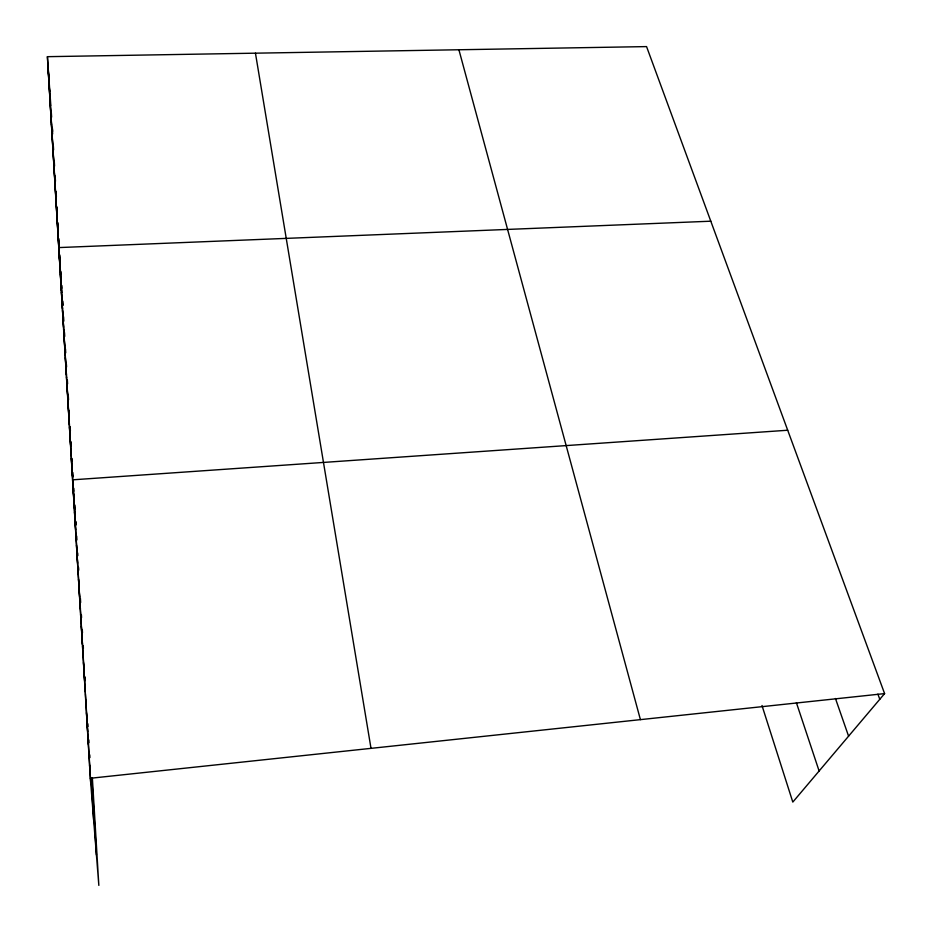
<?xml version="1.0" encoding="UTF-8"?>
<svg xmlns="http://www.w3.org/2000/svg" width="932" height="932" viewBox="0 0 932 932"><rect width="100%" height="100%" fill="white"/><g stroke="black" fill="none" stroke-linecap="round" stroke-linejoin="round"><path stroke-width="1.4" d="M92.373 778.173L98.839 885.4L90.346 778.278L47.404 56.677L646.563 46.6L884.596 693.606L792.806 802.091L761.98 705.501M90.346 778.278L884.596 693.606M787.703 430.235L72.591 479.829L74.059 499.855M710.801 221.199L58.763 247.586L60.126 266.599M877.897 694.13L879.785 699.291M835.456 698.487L848.586 736.175M796.394 702.693L819.112 770.997M458.905 49.757L640.412 719.632M255.45 53.182L371.006 748.349M89.554 764.904L89.891 769.226M84.94 687.408L85.313 692.325M85.686 700.014L86.163 706.095M86.443 712.735L86.909 718.758M87.212 725.585L87.678 731.538M87.981 738.563L88.447 744.458M88.761 751.67L89.216 757.495M79.197 590.841L79.686 597.412L76.482 545.22M79.884 602.515L80.385 609.039M80.583 614.304L81.084 620.77M81.294 626.199L81.783 632.618M82.016 638.21L82.494 644.571L79.779 598.868M82.727 650.338L83.216 656.641M83.461 662.57L83.938 668.827M84.195 674.931L84.672 681.129M71.95 469.146L72.463 476.182M74.385 504.2L75.014 512.763M75.632 521.093L75.935 525.252M73.22 490.477L73.733 497.432M73.861 501.23L74.374 508.15M74.502 512.076L75.014 518.949L66.766 380.373M75.154 523.027L75.667 529.854M75.818 534.071L76.319 540.863M77.146 556.462L77.647 563.173M77.822 567.821L78.323 574.473M78.509 579.273L78.999 585.89M63.621 329.159L64.157 336.627M64.18 338.607L64.716 346.052M64.751 348.137L65.287 355.546M65.322 357.748L65.857 365.134M65.892 367.441L66.428 374.792M66.475 377.215L67.011 384.543M67.069 387.071L67.593 394.376M67.663 397.02L68.187 404.29M68.257 407.051L68.782 414.297M68.863 417.175L69.387 424.386M69.469 427.392L69.993 434.557M70.075 437.69L70.599 444.832M70.692 448.082L71.216 455.189M71.321 458.567L71.846 465.639M51.889 131.936L54.324 171.535M54.254 171.779L54.813 179.608M54.743 179.934L55.291 187.751M55.233 188.159L55.78 195.965M55.722 196.442L56.27 204.236M56.223 204.795L56.77 212.566M56.724 213.218L57.271 220.966M57.225 221.711L57.772 229.435M57.737 230.262L58.285 237.975M58.25 238.895L58.798 246.584M60.324 269.43L61.034 279.344M61.442 285.087L61.955 292.298M59.287 256.358L59.834 264.012M59.811 265.189L60.359 272.831M60.347 274.101L60.895 281.72M60.883 283.095L61.419 290.679M61.419 292.147L61.966 299.72L48.056 66.137M61.966 301.292L62.502 308.83M62.514 310.496L63.05 318.022M63.061 319.793L63.597 327.283M47.404 56.677L48.942 78.731M49.14 81.538L49.827 91.371M50.223 97.091L50.829 105.677M51.33 112.83L51.621 117.117M52.413 128.5L52.623 131.342M48.278 71.275L50.165 101.553M50.048 101.145L51.516 124.352M51.423 124.154L51.982 132.064M91.825 778.267L96.427 854.994M52.32 128.663L52.635 133.998M53.369 146.219L53.59 149.912M54.254 161.085L54.557 166.094M55.151 176.16L55.466 181.251M56.071 191.468L56.386 196.629M57.003 206.997L57.318 212.24M57.947 222.771L58.262 228.084M58.902 238.767L59.147 242.821M59.869 255.019L60.114 259.131M60.86 271.515L61.023 274.299M61.698 285.46L61.862 288.268M63.562 316.775L63.83 321.109M64.506 332.549L64.739 336.336M65.496 348.987L65.718 352.82M66.417 364.377L66.568 366.963M67.349 379.988L67.582 383.914M68.211 394.469L68.537 399.793M69.178 410.488L69.329 413.179M70.145 426.74L70.389 430.829M71.042 441.826L71.298 445.985M72.044 458.521L72.207 461.317M72.882 472.606L73.139 476.881M73.826 488.31L74.001 491.176M74.828 505.132L75.061 508.954M75.83 521.803L75.981 524.401M76.68 536.075L76.913 539.954M77.694 552.991L77.857 555.623M78.568 567.518L78.719 570.174M80.408 598.414L80.653 602.503M81.399 614.852L81.562 617.601M82.307 630.102L82.47 632.898M83.228 645.55L83.402 648.381M85.115 677.005L85.29 679.906M87.911 723.838L88.074 726.517M88.878 739.95L89.041 742.653M89.775 754.885L89.938 757.611M91.173 778.313L93.701 820.649M62.036 301.024L66.603 377.577M75.096 520.312L76.902 550.579M82.575 645.911L85.243 690.787M85.418 693.548L89.926 769.343M90.008 770.659L90.8 783.963M62.875 305.277L62.572 300.954L62.875 305.277"/></g></svg>
